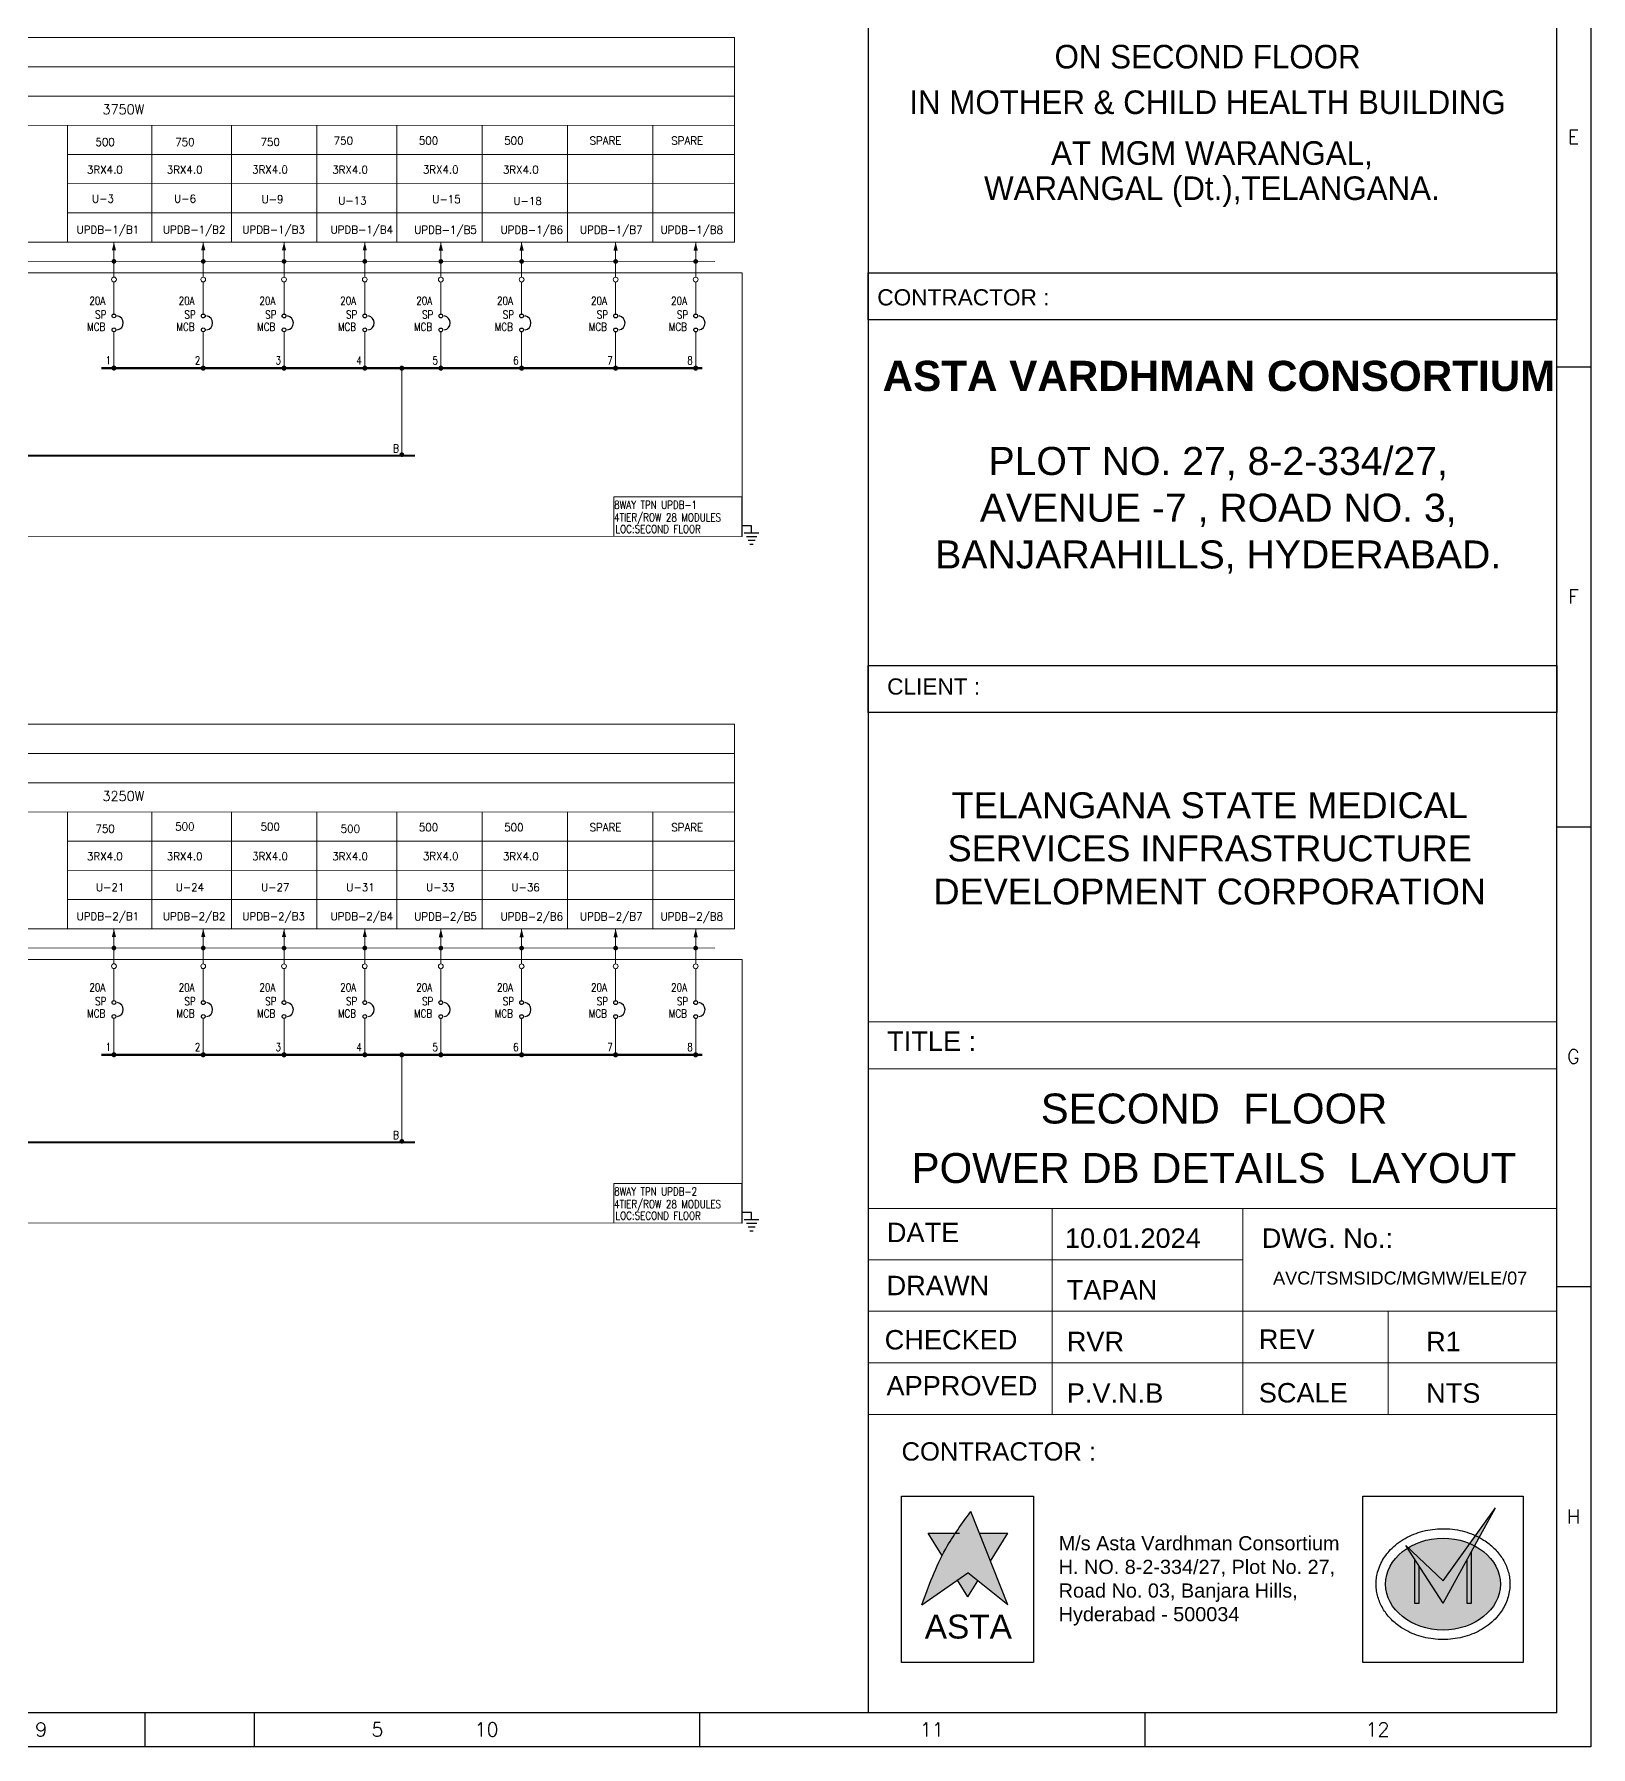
# Model space of a CAD drawing. Extents: x 2982526 to 3410143, y -1442121 to -1332990.
# Drawn here: x 3272094 to 3290131, y -1442121 to -1422274 of the extents above; entities that cross this region are included whole.
import ezdxf
from ezdxf.enums import TextEntityAlignment as Align

# ---------------------------------------------------------------- set-up
doc = ezdxf.new("R2010")
doc.units = 0
doc.header["$MEASUREMENT"] = 0
for name, pattern in [('1', [0, 0, 0]), ('AUDIT_D_120818183714-2', [0, 0, 0]), ('AUDIT_D_121128145614-0', [0])]:
    doc.linetypes.add(name, pattern=pattern)
doc.layers.get('0').update_dxf_attribs({"color": 6, "linetype": '1'})
for name, color, linetype in [('E_SCHEME', 230, 'AUDIT_D_120818183714-2'), ('E_TEXT', 7, 'AUDIT_D_121128145614-0'), ('LOGO', 250, '1'), ('Raw Loop', 30, 'Continuous'), ('TITLE', 7, 'Continuous')]:
    doc.layers.add(name, color=color, linetype=linetype)
doc.layers.add('ELE- DB DETAIL', color=7, linetype='Continuous', lineweight=18)
doc.layers.add('ELE-CABLE TRAY', color=31, linetype='Continuous', lineweight=0)
doc.layers.add('ELE-LIGHTING WIRING', color=7, linetype='Continuous', true_color=0x63d7b6)
doc.styles.add('ARIAL', font='arial.ttf')
doc.styles.add('ROMAN', font='romans.shx')
doc.styles.add('ROMANS', font='romans.shx')
doc.styles.add('SIMPLEX', font='SIMPLEX')

# ---------------------------------------------------------------- blocks, each defined once
blk = doc.blocks.new('ASDDD')
at = {"layer": 'TITLE', "color": 7}
for p, q in [((3270971, -1404164), (3270971, -1442121)), ((3270971, -1426132), (3270580, -1426132)), ((3270971, -1431462), (3270580, -1431462)), ((3270971, -1436791), (3270580, -1436791)), ((3270971, -1442121), (3233596, -1442121))]:
    blk.add_line(p, q, dxfattribs=at)
at = {"layer": 'TITLE'}
for q in [(3270580, -1404556), (3233962, -1441730)]:
    blk.add_line((3270580, -1441730), q, dxfattribs=at)
at = {"layer": 'TITLE', "color": 0}
for p, q in [((3254219, -1442121), (3254219, -1441730)), ((3255485, -1442121), (3255485, -1441730)), ((3260647, -1442121), (3260647, -1441730)), ((3265809, -1442121), (3265809, -1441730))]:
    blk.add_line(p, q, dxfattribs=at)
at = {"layer": 'TITLE', "color": 7, "style": 'ROMANS', "width": 1}
for s, p in [('E', (3270771, -1423463)), ('F', (3270771, -1428792)), ('G', (3270771, -1434122)), ('H', (3270771, -1439452))]:
    blk.add_text(s, height=162, dxfattribs=at).set_placement(p, align=Align.MIDDLE)
at = {"layer": 'TITLE', "color": 0, "style": 'ROMANS', "width": 1}
for s, height, p in [('9', 162, (3253014, -1441920)), ('5', 162, (3256910, -1441920)), ('10', 162.3, (3258176, -1441920)), ('11', 162.3, (3263338, -1441920)), ('12', 162.3, (3268500, -1441920))]:
    blk.add_text(s, height=height, dxfattribs=at).set_placement(p, align=Align.MIDDLE)
blk = doc.blocks.new('EARTH')
at = {"color": 1, "linetype": 'Continuous', "lineweight": -3}
for p, q in [((-3.7, 0), (0, 0)), ((-3.7, -2.75), (-3.7, 0))]:
    blk.add_line(p, q, dxfattribs=at)
at = {"color": 1, "lineweight": -3}
for p, q in [((-6.45, -2.75), (-0.96, -2.75)), ((-5.65, -4.16), (-1.76, -4.16)), ((-5, -5.53), (-2.41, -5.53)), ((-4.35, -7.04), (-3.05, -7.04))]:
    blk.add_line(p, q, dxfattribs=at)
blk = doc.blocks.new('m c b')
at = {"color": 5}
for centre in [(0, -0.52), (0, -4.34)]:
    blk.add_circle(centre, 0.521, dxfattribs=at)
blk.add_arc((0.61, -2.43), 1.95, 281.327, 78.673, dxfattribs=at)
blk = doc.blocks.new('IVF-CONTRACTOR')
at = {"layer": 'LOGO', "true_color": 0xed1f24}
h = blk.add_hatch(color=240, dxfattribs=at)
h.dxf.hatch_style = 1
edge = h.paths.add_edge_path()
edge.add_line((3042760, -1387590), (3043125, -1386925))
edge.add_ellipse((3042760, -1387369), major_axis=(-665, 0), ratio=0.800236, start_angle=-123.3804, end_angle=-117.8517)
edge.add_line((3043070, -1386899), (3042760, -1387331))
edge.add_line((3042760, -1387331), (3042356, -1386946))
edge.add_ellipse((3042760, -1387369), major_axis=(-665, 0), ratio=0.800236, start_angle=-52.6357, end_angle=-51.8324)
edge.add_line((3042349, -1386951), (3042760, -1387590))
edge = h.paths.add_edge_path()
edge.add_spline(control_points=[(3043179, -1386828), (3043165, -1386821), (3043150, -1386814), (3043136, -1386807)], knot_values=[-2.156071, -2.156071, -2.156071, -2.156071, -2.090953, -2.090953, -2.090953, -2.090953], degree=3, periodic=0)
edge.add_line((3043136, -1386807), (3043070, -1386899))
edge.add_ellipse((3042760, -1387369), major_axis=(-665, 0), ratio=0.800236, start_angle=-123.3804, end_angle=-117.8517, ccw=False)
edge.add_line((3043125, -1386925), (3043179, -1386828))
edge = h.paths.add_edge_path()
edge.add_line((3043367, -1386486), (3043136, -1386807))
edge.add_spline(control_points=[(3043136, -1386807), (3043150, -1386814), (3043165, -1386821), (3043179, -1386828)], knot_values=[-2.156071, -2.156071, -2.156071, -2.156071, -2.090953, -2.090953, -2.090953, -2.090953], degree=3, periodic=0)
edge.add_line((3043179, -1386828), (3043367, -1386486))
at = {"layer": 'LOGO', "lineweight": -3, "true_color": 0x293189}
h = blk.add_hatch(color=177, dxfattribs=at)
h.dxf.hatch_style = 1
edge = h.paths.add_edge_path()
edge.add_spline(control_points=[(3037286, -1386527), (3037185, -1386667), (3036944, -1387001), (3036801, -1387388), (3036719, -1387609)], knot_values=[0, 0, 0, 0, 519.520055, 1226.818077, 1226.818077, 1226.818077, 1226.818077], degree=3, periodic=0)
edge.add_line((3036719, -1387609), (3037255, -1387240))
edge.add_line((3037255, -1387240), (3037717, -1387609))
edge.add_line((3037717, -1387609), (3037286, -1386527))
at = {"layer": 'LOGO', "lineweight": -3, "true_color": 0xc7c8ca}
h = blk.add_hatch(color=9, dxfattribs=at)
h.dxf.hatch_style = 1
edge = h.paths.add_edge_path()
edge.add_spline(control_points=[(3036953, -1387033), (3036967, -1387008), (3037022, -1386919), (3037088, -1386836), (3037139, -1386779)], knot_values=[3356.588859, 3356.588859, 3356.588859, 3356.588859, 3831.174934, 5081.098827, 5081.098827, 5081.098827, 5081.098827], degree=3, periodic=0)
edge.add_line((3037139, -1386779), (3036793, -1386779))
edge.add_line((3036793, -1386779), (3036953, -1387033))
h.paths.add_polyline_path([(3037717, -1386779), (3037386, -1386779), (3037515, -1387102)])
h.paths.add_polyline_path([(3037370, -1387332), (3037255, -1387240), (3037134, -1387323), (3037255, -1387517)])
at = {"layer": 'LOGO', "true_color": 0x139b48}
h = blk.add_hatch(color=114, dxfattribs=at)
h.dxf.hatch_style = 1
edge = h.paths.add_edge_path()
edge.add_ellipse((3042760, -1387369), major_axis=(-665, 0), ratio=0.800236, start_angle=-51.8324, end_angle=236.6196)
edge.add_line((3043125, -1386925), (3043091, -1386988))
edge.add_line((3043091, -1386988), (3043091, -1387590))
edge.add_line((3043091, -1387590), (3043036, -1387590))
edge.add_line((3043036, -1387590), (3043036, -1387088))
edge.add_line((3043036, -1387088), (3042760, -1387590))
edge.add_line((3042760, -1387590), (3042484, -1387160))
edge.add_line((3042484, -1387160), (3042484, -1387590))
edge.add_line((3042484, -1387590), (3042428, -1387590))
edge.add_line((3042428, -1387590), (3042428, -1387075))
edge.add_line((3042428, -1387075), (3042349, -1386951))
edge = h.paths.add_edge_path()
edge.add_ellipse((3042760, -1387369), major_axis=(-665, 0), ratio=0.800236, start_angle=-117.8517, end_angle=-52.6357)
edge.add_line((3042356, -1386946), (3042760, -1387331))
edge.add_line((3042760, -1387331), (3043070, -1386899))
at = {"layer": 'LOGO', "true_color": 0xed1f24}
h = blk.add_hatch(color=240, dxfattribs=at)
h.dxf.hatch_style = 1
edge = h.paths.add_edge_path()
edge.add_line((3042329, -1386921), (3042349, -1386951))
edge.add_ellipse((3042760, -1387369), major_axis=(-665, 0), ratio=0.800236, start_angle=-52.6357, end_angle=-51.8324, ccw=False)
edge.add_line((3042356, -1386946), (3042329, -1386921))
at = {"layer": 'LOGO', "true_color": 0x000000}
h = blk.add_hatch(color=18, dxfattribs=at)
h.dxf.hatch_style = 1
h.paths.add_polyline_path([(3042484, -1387160), (3042428, -1387075), (3042428, -1387590), (3042484, -1387590)])
h.paths.add_polyline_path([(3043036, -1387590), (3043091, -1387590), (3043091, -1386988), (3043036, -1387088)])
at = {"layer": 'LOGO', "color": 18, "lineweight": -3, "true_color": 0x000000}
for p, q in [((3036484, -1386350), (3038013, -1386350)), ((3036484, -1388267), (3036484, -1386350)), ((3036485, -1386350), (3038009, -1386350)), ((3036485, -1388278), (3036485, -1386350)), ((3038013, -1386350), (3038013, -1388267)), ((3041829, -1386350), (3043688, -1386350)), ((3043688, -1386350), (3043688, -1388278)), ((3038011, -1388278), (3036483, -1388278))]:
    blk.add_line(p, q, dxfattribs=at)
at = {"layer": 'LOGO', "color": 18, "true_color": 0x000000}
for p, q in [((3036485, -1386350), (3038009, -1386350)), ((3036485, -1388278), (3036485, -1386350)), ((3036485, -1388278), (3036485, -1386350)), ((3036485, -1386350), (3038009, -1386350)), ((3038013, -1386350), (3038013, -1388278)), ((3041829, -1386350), (3043688, -1386350)), ((3041829, -1388278), (3041829, -1386350)), ((3042760, -1387590), (3043367, -1386486)), ((3042760, -1387331), (3043367, -1386486)), ((3043688, -1386350), (3043688, -1388278)), ((3042760, -1387590), (3042329, -1386921)), ((3042329, -1386921), (3042760, -1387331)), ((3042428, -1387075), (3042428, -1387590)), ((3043036, -1387088), (3043036, -1387590)), ((3043091, -1387590), (3043091, -1386988)), ((3042484, -1387590), (3042484, -1387160)), ((3042428, -1387590), (3042484, -1387590)), ((3043036, -1387590), (3043091, -1387590)), ((3038009, -1388278), (3036485, -1388278)), ((3043688, -1388278), (3041829, -1388278))]:
    blk.add_line(p, q, dxfattribs=at)
at = {"layer": 'LOGO', "color": 251, "lineweight": -3, "true_color": 0x636466}
for p, q in [((3037717, -1387609), (3037286, -1386527)), ((3036793, -1386779), (3037155, -1386779)), ((3036953, -1387033), (3036793, -1386779)), ((3037386, -1386779), (3037717, -1386779)), ((3037515, -1387102), (3037717, -1386779)), ((3036719, -1387609), (3037255, -1387240)), ((3037717, -1387609), (3037255, -1387240)), ((3037255, -1387517), (3037134, -1387323)), ((3037255, -1387517), (3037370, -1387332))]:
    blk.add_line(p, q, dxfattribs=at)
at = {"layer": 'LOGO', "color": 18, "true_color": 0x000000}
blk.add_ellipse((3042760, -1387369), major_axis=(-665, 0), ratio=0.800236, start_param=-3.141592653589793, end_param=3.141592653589793, dxfattribs=at)
at = {"layer": 'LOGO', "color": 251, "lineweight": -3, "true_color": 0x636466}
blk.add_spline([(3036719, -1387609), (3036998, -1386959), (3037286, -1386527)], degree=3, dxfattribs=at)
at = {"layer": 'LOGO', "color": 18, "true_color": 0x000000}
blk.add_open_spline([(3043535, -1387369), (3043535, -1387353), (3043534, -1387336), (3043530, -1387296), (3043527, -1387272), (3043516, -1387226), (3043509, -1387202), (3043492, -1387157), (3043483, -1387135), (3043460, -1387092), (3043448, -1387071), (3043420, -1387031), (3043405, -1387011), (3043372, -1386974), (3043355, -1386956), (3043318, -1386922), (3043298, -1386906), (3043258, -1386875), (3043236, -1386861), (3043183, -1386829), (3043150, -1386812), (3043081, -1386783), (3043045, -1386771), (3042972, -1386750), (3042935, -1386742), (3042860, -1386731), (3042821, -1386728), (3042745, -1386726), (3042706, -1386727), (3042630, -1386735), (3042593, -1386741), (3042518, -1386757), (3042482, -1386768), (3042412, -1386794), (3042377, -1386809), (3042312, -1386843), (3042280, -1386862), (3042221, -1386905), (3042194, -1386928), (3042147, -1386974), (3042127, -1386996), (3042091, -1387042), (3042074, -1387067), (3042045, -1387117), (3042033, -1387143), (3042012, -1387197), (3042003, -1387225), (3041992, -1387276), (3041988, -1387299), (3041984, -1387347), (3041984, -1387371), (3041986, -1387418), (3041989, -1387442), (3041997, -1387489), (3042003, -1387512), (3042018, -1387557), (3042026, -1387580), (3042047, -1387623), (3042058, -1387645), (3042084, -1387686), (3042098, -1387706), (3042129, -1387744), (3042145, -1387762), (3042180, -1387798), (3042199, -1387814), (3042238, -1387846), (3042259, -1387861), (3042311, -1387894), (3042343, -1387912), (3042409, -1387944), (3042444, -1387957), (3042515, -1387980), (3042552, -1387989), (3042626, -1388003), (3042664, -1388007), (3042740, -1388012), (3042778, -1388012), (3042854, -1388008), (3042892, -1388003), (3042966, -1387989), (3043003, -1387980), (3043074, -1387958), (3043109, -1387944), (3043175, -1387913), (3043208, -1387895), (3043268, -1387856), (3043297, -1387834), (3043351, -1387787), (3043376, -1387761), (3043416, -1387713), (3043432, -1387690), (3043462, -1387643), (3043475, -1387619), (3043497, -1387569), (3043507, -1387543), (3043522, -1387491), (3043527, -1387464), (3043533, -1387415), (3043535, -1387392), (3043535, -1387369)], degree=3, knots=[-3.141593, -3.141593, -3.141593, -3.141593, -3.06788, -3.06788, -2.960953, -2.960953, -2.854026, -2.854026, -2.747099, -2.747099, -2.640172, -2.640172, -2.533245, -2.533245, -2.426319, -2.426319, -2.319392, -2.319392, -2.212465, -2.212465, -2.059875, -2.059875, -1.907286, -1.907286, -1.754697, -1.754697, -1.602107, -1.602107, -1.449518, -1.449518, -1.296928, -1.296928, -1.144339, -1.144339, -0.99175, -0.99175, -0.83916, -0.83916, -0.686571, -0.686571, -0.558641, -0.558641, -0.43071, -0.43071, -0.30278, -0.30278, -0.17485, -0.17485, -0.068516, -0.068516, 0.037819, 0.037819, 0.144154, 0.144154, 0.250488, 0.250488, 0.356823, 0.356823, 0.463157, 0.463157, 0.569492, 0.569492, 0.675826, 0.675826, 0.782161, 0.782161, 0.888495, 0.888495, 1.039928, 1.039928, 1.191361, 1.191361, 1.342794, 1.342794, 1.494227, 1.494227, 1.64566, 1.64566, 1.797093, 1.797093, 1.948526, 1.948526, 2.099959, 2.099959, 2.251392, 2.251392, 2.402825, 2.402825, 2.554258, 2.554258, 2.675591, 2.675591, 2.796924, 2.796924, 2.918258, 2.918258, 3.039591, 3.039591, 3.141593, 3.141593, 3.141593, 3.141593], dxfattribs=at)
at = {"layer": 'LOGO', "lineweight": -3, "attachment_point": 1, "style": 'ARIAL'}
for s, width, gutter_width, insert, char_height in [('{\\C256;CONTRACTOR :}', 3919.85, 1060, (3036485, -1385725), 212.06), ('{\\C256;M/s Asta Vardhman Consortium\\PH. NO. 8-2-334/27, Plot No. 27, Road No. 03, Banjara Hills, Hyderabad - 500034}', 3696.75, 822, (3038306, -1386813), 164.38)]:
    blk.add_mtext_dynamic_manual_height_columns(s, width=width, gutter_width=gutter_width, heights=[0], dxfattribs=dict(at, insert=insert, char_height=char_height))
at = {"layer": 'LOGO', "color": 18, "lineweight": 100, "true_color": 0x000000, "insert": (3036754, -1387723), "char_height": 276.9, "attachment_point": 1, "style": 'ARIAL'}
blk.add_mtext_dynamic_manual_height_columns('ASTA', width=997.56, gutter_width=254, heights=[0], dxfattribs=at)

msp = doc.modelspace()

# ---------------------------------------------------------------- linework, layer by layer
at = {"color": 18, "lineweight": 0, "ltscale": 2, "true_color": 0x000000}
for p, q in [((3281757.9, -1435882.5), (3289739, -1435882.5)), ((3281757.9, -1438270.4), (3289739, -1438270.4))]:
    msp.add_line(p, q, dxfattribs=at)
at = {"color": 18, "lineweight": 0, "true_color": 0x000000}
for p, q in [((3283890.6, -1438270.4), (3283890.6, -1435878.5)), ((3286100.8, -1435878.5), (3286100.8, -1438270.4)), ((3286100.8, -1436476.6), (3281757.9, -1436476.6)), ((3281757.9, -1437074.7), (3289739, -1437074.7)), ((3287781.8, -1438270.4), (3287781.8, -1437074.7)), ((3289739, -1437672.6), (3281757.9, -1437672.6))]:
    msp.add_line(p, q, dxfattribs=at)
at = {"layer": 'E_SCHEME', "color": 5, "linetype": 'Continuous', "lineweight": 0}
for p, q in [((3273017.3, -1425089.3), (3273017.3, -1424682.9)), ((3274052.2, -1425089.8), (3274052.2, -1424683.5)), ((3274988.1, -1425089.8), (3274988.1, -1424683.5)), ((3275923.9, -1425089.8), (3275923.9, -1424683.5)), ((3276805.5, -1425090.2), (3276805.5, -1424683.9)), ((3277741.4, -1425090.2), (3277741.4, -1424683.9)), ((3278830.9, -1425090.2), (3278830.9, -1424683.9)), ((3279758.5, -1425090.2), (3279758.5, -1424683.9)), ((3273017.3, -1425516.5), (3273017.3, -1425144.8)), ((3274052.2, -1425517.1), (3274052.2, -1425145.4)), ((3274988.1, -1425517.1), (3274988.1, -1425145.4)), ((3275923.9, -1425517.1), (3275923.9, -1425145.4)), ((3276805.5, -1425517.4), (3276805.5, -1425145.8)), ((3277741.4, -1425517.4), (3277741.4, -1425145.8)), ((3278830.9, -1425517.4), (3278830.9, -1425145.8)), ((3279758.5, -1425517.4), (3279758.5, -1425145.8)), ((3273017.3, -1425722), (3273017.3, -1426143.2)), ((3274052.2, -1425722.6), (3274052.2, -1426143.8)), ((3274988.1, -1425722.6), (3274988.1, -1426143.8)), ((3275923.9, -1425722.6), (3275923.9, -1426143.8)), ((3276805.5, -1425723), (3276805.5, -1426144.1)), ((3277741.4, -1425723), (3277741.4, -1426144.1)), ((3278830.9, -1425723), (3278830.9, -1426144.1)), ((3279758.5, -1425723), (3279758.5, -1426144.1)), ((3273017.3, -1433047.3), (3273017.3, -1432640.9)), ((3274052.2, -1433047.9), (3274052.2, -1432641.5)), ((3274988.1, -1433047.9), (3274988.1, -1432641.5)), ((3275923.9, -1433047.9), (3275923.9, -1432641.5)), ((3276805.5, -1433048.3), (3276805.5, -1432641.9)), ((3277741.4, -1433048.3), (3277741.4, -1432641.9)), ((3278830.9, -1433048.3), (3278830.9, -1432641.9)), ((3279758.5, -1433048.3), (3279758.5, -1432641.9)), ((3273017.3, -1433474.5), (3273017.3, -1433102.8)), ((3274052.2, -1433475.1), (3274052.2, -1433103.4)), ((3274988.1, -1433475.1), (3274988.1, -1433103.4)), ((3275923.9, -1433475.1), (3275923.9, -1433103.4)), ((3276805.5, -1433475.5), (3276805.5, -1433103.8)), ((3277741.4, -1433475.5), (3277741.4, -1433103.8)), ((3278830.9, -1433475.5), (3278830.9, -1433103.8)), ((3279758.5, -1433475.5), (3279758.5, -1433103.8)), ((3273017.3, -1433680.1), (3273017.3, -1434101.2)), ((3274052.2, -1433680.6), (3274052.2, -1434101.8)), ((3274988.1, -1433680.6), (3274988.1, -1434101.8)), ((3275923.9, -1433680.6), (3275923.9, -1434101.8)), ((3276805.5, -1433681), (3276805.5, -1434102.2)), ((3277741.4, -1433681), (3277741.4, -1434102.2)), ((3278830.9, -1433681), (3278830.9, -1434102.2)), ((3279758.5, -1433681), (3279758.5, -1434102.2))]:
    msp.add_line(p, q, dxfattribs=at)
at = {"layer": 'E_SCHEME', "color": 40, "linetype": 'Continuous', "lineweight": 0}
for points in [[(3273017.3, -1424682.9, 0, 48.9, 0), (3273017.3, -1424779.8, 48.9, 48.9, 0)], [(3274052.2, -1424683.5, 0, 48.9, 0), (3274052.2, -1424780.4, 48.9, 48.9, 0)], [(3274988.1, -1424683.5, 0, 48.9, 0), (3274988.1, -1424780.4, 48.9, 48.9, 0)], [(3275923.9, -1424683.5, 0, 48.9, 0), (3275923.9, -1424780.4, 48.9, 48.9, 0)], [(3276805.5, -1424683.9, 0, 48.9, 0), (3276805.5, -1424780.8, 48.9, 48.9, 0)], [(3277741.4, -1424683.9, 0, 48.9, 0), (3277741.4, -1424780.8, 48.9, 48.9, 0)], [(3278830.9, -1424683.9, 0, 48.9, 0), (3278830.9, -1424780.8, 48.9, 48.9, 0)], [(3279758.5, -1424683.9, 0, 48.9, 0), (3279758.5, -1424780.8, 48.9, 48.9, 0)], [(3273017.3, -1432640.9, 0, 48.9, 0), (3273017.3, -1432737.8, 48.9, 48.9, 0)], [(3274052.2, -1432641.5, 0, 48.9, 0), (3274052.2, -1432738.4, 48.9, 48.9, 0)], [(3274988.1, -1432641.5, 0, 48.9, 0), (3274988.1, -1432738.4, 48.9, 48.9, 0)], [(3275923.9, -1432641.5, 0, 48.9, 0), (3275923.9, -1432738.4, 48.9, 48.9, 0)], [(3276805.5, -1432641.9, 0, 48.9, 0), (3276805.5, -1432738.8, 48.9, 48.9, 0)], [(3277741.4, -1432641.9, 0, 48.9, 0), (3277741.4, -1432738.8, 48.9, 48.9, 0)], [(3278830.9, -1432641.9, 0, 48.9, 0), (3278830.9, -1432738.8, 48.9, 48.9, 0)], [(3279758.5, -1432641.9, 0, 48.9, 0), (3279758.5, -1432738.8, 48.9, 48.9, 0)]]:
    msp.add_lwpolyline(points, format="xyseb", dxfattribs=at)
at = {"layer": 'E_SCHEME', "color": 7, "linetype": 'Continuous', "lineweight": 0, "ltscale": 0.5, "const_width": 27.2}
for points in [[(3273030.9, -1424906, -1), (3273003.8, -1424906, -1)], [(3274065.8, -1424906.6, -1), (3274038.6, -1424906.6, -1)], [(3275001.6, -1424906.6, -1), (3274974.5, -1424906.6, -1)], [(3275937.5, -1424906.6, -1), (3275910.3, -1424906.6, -1)], [(3276819.1, -1424907, -1), (3276791.9, -1424907, -1)], [(3277755, -1424907, -1), (3277727.8, -1424907, -1)], [(3278844.5, -1424907, -1), (3278817.3, -1424907, -1)], [(3279772, -1424907, -1), (3279744.9, -1424907, -1)], [(3273030.9, -1432864.1, -1), (3273003.8, -1432864.1, -1)], [(3274065.8, -1432864.6, -1), (3274038.6, -1432864.6, -1)], [(3275001.6, -1432864.6, -1), (3274974.5, -1432864.6, -1)], [(3275937.5, -1432864.6, -1), (3275910.3, -1432864.6, -1)], [(3276819.1, -1432865, -1), (3276791.9, -1432865, -1)], [(3277755, -1432865, -1), (3277727.8, -1432865, -1)], [(3278844.5, -1432865, -1), (3278817.3, -1432865, -1)], [(3279772, -1432865, -1), (3279744.9, -1432865, -1)]]:
    msp.add_lwpolyline(points, format="xyb", close=True, dxfattribs=at)
at = {"layer": 'E_SCHEME', "color": 5, "linetype": 'Continuous', "lineweight": 0, "ltscale": 100}
for points in [[(3254556.4, -1425039.7), (3280295.9, -1425040), (3280295.5, -1428093.3), (3254556, -1428092.9)], [(3254556.4, -1432997.7), (3280295.9, -1432998.1), (3280295.5, -1436051.3), (3254556, -1436051)]]:
    msp.add_lwpolyline(points, close=True, dxfattribs=at)
at = {"layer": 'E_SCHEME', "linetype": 'Continuous', "lineweight": 0, "const_width": 24.7}
for points in [[(3272871, -1426144.3), (3279834.4, -1426144)], [(3272871, -1434102.4), (3279834.4, -1434102.1)]]:
    msp.add_lwpolyline(points, dxfattribs=at)
at = {"layer": 'E_SCHEME', "color": 7, "linetype": 'Continuous', "lineweight": 0, "const_width": 29.4}
for points in [[(3273002.7, -1426143.2, 1), (3273032, -1426143.2, 1)], [(3274037.5, -1426143.8, 1), (3274066.9, -1426143.8, 1)], [(3274973.4, -1426143.8, 1), (3275002.7, -1426143.8, 1)], [(3275909.2, -1426143.8, 1), (3275938.6, -1426143.8, 1)], [(3276790.8, -1426144.1, 1), (3276820.2, -1426144.1, 1)], [(3277726.7, -1426144.1, 1), (3277756.1, -1426144.1, 1)], [(3278816.2, -1426144.1, 1), (3278845.6, -1426144.1, 1)], [(3279743.8, -1426144.1, 1), (3279773.1, -1426144.1, 1)], [(3273002.7, -1434101.2, 1), (3273032, -1434101.2, 1)], [(3274037.5, -1434101.8, 1), (3274066.9, -1434101.8, 1)], [(3274973.4, -1434101.8, 1), (3275002.7, -1434101.8, 1)], [(3275909.2, -1434101.8, 1), (3275938.6, -1434101.8, 1)], [(3276790.8, -1434102.2, 1), (3276820.2, -1434102.2, 1)], [(3277726.7, -1434102.2, 1), (3277756.1, -1434102.2, 1)], [(3278816.2, -1434102.2, 1), (3278845.6, -1434102.2, 1)], [(3279743.8, -1434102.2, 1), (3279773.1, -1434102.2, 1)]]:
    msp.add_lwpolyline(points, format="xyb", close=True, dxfattribs=at)
at = {"layer": 'E_SCHEME', "linetype": 'Continuous', "lineweight": 0}
for centre in [(3273017.3, -1425117, 0), (3273017.3, -1425117, 0), (3274052.2, -1425117.6, 0), (3274052.2, -1425117.6, 0), (3274988.1, -1425117.6, 0), (3274988.1, -1425117.6, 0), (3275923.9, -1425117.6, 0), (3275923.9, -1425117.6, 0), (3276805.5, -1425118, 0), (3276805.5, -1425118, 0), (3277741.4, -1425118, 0), (3277741.4, -1425118, 0), (3278830.9, -1425118, 0), (3278830.9, -1425118, 0), (3279758.5, -1425118, 0), (3279758.5, -1425118, 0), (3273017.3, -1433075.1, 0), (3273017.3, -1433075.1, 0), (3274052.2, -1433075.6, 0), (3274052.2, -1433075.6, 0), (3274988.1, -1433075.6, 0), (3274988.1, -1433075.6, 0), (3275923.9, -1433075.6, 0), (3275923.9, -1433075.6, 0), (3276805.5, -1433076, 0), (3276805.5, -1433076, 0), (3277741.4, -1433076, 0), (3277741.4, -1433076, 0), (3278830.9, -1433076, 0), (3278830.9, -1433076, 0), (3279758.5, -1433076, 0), (3279758.5, -1433076, 0)]:
    msp.add_circle(centre, 27.8, dxfattribs=at)
at = {"layer": 'ELE- DB DETAIL', "color": 4, "linetype": 'Continuous', "lineweight": 0}
for p, q in [((3276353.2, -1427146.5, 0), (3276352.9, -1426142, 0)), ((3276353.2, -1435104.5, 0), (3276352.9, -1434100, 0))]:
    msp.add_line(p, q, dxfattribs=at)
at = {"layer": 'ELE- DB DETAIL', "color": 1, "linetype": 'Continuous', "lineweight": 0, "ltscale": 10}
for points in [[(3254266, -1427015.6), (3254266, -1424903.4), (3279980.9, -1424906.3)], [(3254266, -1434973.6), (3254266, -1432861.4), (3279980.9, -1432864.4)]]:
    msp.add_lwpolyline(points, dxfattribs=at)
at = {"layer": 'ELE- DB DETAIL', "color": 7, "linetype": 'Continuous', "lineweight": 0, "const_width": 29.4}
for points in [[(3276338, -1426144.2, 1), (3276367.4, -1426144.2, 1)], [(3276338, -1434102.2, 1), (3276367.4, -1434102.2, 1)]]:
    msp.add_lwpolyline(points, format="xyb", close=True, dxfattribs=at)
at = {"layer": 'ELE- DB DETAIL', "color": 6, "linetype": 'Continuous', "lineweight": 0, "const_width": 24.7}
for points in [[(3259849.4, -1427159.8), (3276505.3, -1427158.6)], [(3259849.4, -1435117.8), (3276505.3, -1435116.6)]]:
    msp.add_lwpolyline(points, dxfattribs=at)
at = {"layer": 'ELE- DB DETAIL', "color": 7, "linetype": 'Continuous', "lineweight": 0, "ltscale": 0.5, "const_width": 27.2}
for points in [[(3276366.8, -1427146.5, -1), (3276339.6, -1427146.5, -1)], [(3276366.8, -1435104.5, -1), (3276339.6, -1435104.5, -1)]]:
    msp.add_lwpolyline(points, format="xyb", close=True, dxfattribs=at)
at = {"layer": 'ELE- DB DETAIL', "color": 7, "linetype": 'Continuous', "lineweight": 0}
for points in [[(3280291.9, -1427633.7), (3278810.8, -1427633.4), (3278810.8, -1428093), (3280291.9, -1428093.3)], [(3280291.9, -1435591.7), (3278810.8, -1435591.5), (3278810.8, -1436051), (3280291.9, -1436051.3)]]:
    msp.add_lwpolyline(points, close=True, dxfattribs=at)
at = {"layer": 'ELE-CABLE TRAY', "color": 0}
for p, q in [((3280208.5, -1422312.2), (3280208.4, -1424683.7)), ((3280208.5, -1423330), (3254908.3, -1423329.5)), ((3254908.2, -1424683.8), (3280208.4, -1424683.8)), ((3280208.5, -1430270.2), (3280208.4, -1432641.7)), ((3280208.5, -1431288.1), (3254908.3, -1431287.5)), ((3254908.2, -1432641.8), (3280208.4, -1432641.8))]:
    msp.add_line(p, q, dxfattribs=at)
at = {"layer": 'Raw Loop', "color": 0, "lineweight": 0}
for points in [[(3254908.2, -1424683.8), (3254910.2, -1422312), (3280208.5, -1422312.2)], [(3280208.5, -1422650.9), (3254908.3, -1422651.4)], [(3280208.5, -1422989.9), (3254908.3, -1422990.4)], [(3272479.7, -1424683.8), (3272479.8, -1423329.7)], [(3273454.4, -1424684), (3273454.5, -1423330)], [(3274378.7, -1424684.1), (3274378.8, -1423329.9)], [(3275367.9, -1424683.9), (3275368, -1423329.6)], [(3276295.6, -1424683), (3276295.7, -1423328.8)], [(3277284.7, -1424682.8), (3277284.8, -1423328.6)], [(3278273.8, -1424682.6), (3278273.9, -1423328.3)], [(3279261.9, -1424682.7), (3279262, -1423328.3)], [(3280208.3, -1424682.7), (3280208.4, -1423328.3)], [(3280208.3, -1424684.3), (3280208.4, -1423330)], [(3280208.5, -1423667.8), (3272479.8, -1423668)], [(3280208.5, -1424007.4), (3272479.8, -1424005.8)], [(3280208.4, -1424344.7), (3272479.8, -1424344.4)], [(3254908.2, -1432641.8), (3254910.2, -1430270.1), (3280208.5, -1430270.2)], [(3280208.5, -1430608.9), (3254908.3, -1430609.4)], [(3280208.5, -1430948), (3254908.3, -1430948.5)], [(3272479.7, -1432641.8), (3272479.8, -1431287.7)], [(3273454.4, -1432642.1), (3273454.5, -1431288)], [(3274378.7, -1432642.2), (3274378.8, -1431287.9)], [(3275367.9, -1432641.9), (3275368, -1431287.6)], [(3276295.6, -1432641.1), (3276295.7, -1431286.8)], [(3277284.7, -1432640.8), (3277284.8, -1431286.6)], [(3278273.8, -1432640.6), (3278273.9, -1431286.3)], [(3279261.9, -1432640.7), (3279262, -1431286.3)], [(3280208.3, -1432640.7), (3280208.4, -1431286.3)], [(3280208.3, -1432642.3), (3280208.4, -1431288)], [(3280208.5, -1431625.8), (3272479.8, -1431626.1)], [(3280208.5, -1431965.4), (3272479.8, -1431963.9)], [(3280208.4, -1432302.7), (3272479.8, -1432302.5)]]:
    msp.add_lwpolyline(points, dxfattribs=at)
at = {"layer": 'TITLE', "color": 18, "true_color": 0x000000}
msp.add_line((3281757.9, -1404555.8), (3281757.9, -1441729.6), dxfattribs=at)
for points in [[(3281757.9, -1425037.4), (3289736.1, -1425037.4), (3289736.1, -1425584.9), (3281757.9, -1425584.9)], [(3281757.9, -1429588.4), (3289736.1, -1429588.4), (3289736.1, -1430135.9), (3281757.9, -1430135.9)]]:
    msp.add_lwpolyline(points, close=True, dxfattribs=at)
at = {"layer": 'TITLE', "color": 18, "lineweight": 0, "true_color": 0x000000}
msp.add_lwpolyline([(3281757.9, -1433717.9), (3289736.1, -1433717.9), (3289736.1, -1434265.5), (3281757.9, -1434265.5)], close=True, dxfattribs=at)

# ---------------------------------------------------------------- block references
at = {"color": 0}
msp.add_blockref('IVF-CONTRACTOR', (245659, -52867.4), dxfattribs=at)
at = {"layer": 'E_SCHEME', "linetype": 'Continuous', "lineweight": 0}
for name, p, xscale, yscale, zscale in [('m c b', (3273017.6, -1425516.5), 42.28919338499946, 42.28919338499946, 42.28919338499946), ('m c b', (3274052.4, -1425517.1), 42.28919338499946, 42.28919338499946, 42.28919338499946), ('m c b', (3274988.3, -1425517.1), 42.28919338499946, 42.28919338499946, 42.28919338499946), ('m c b', (3275924.2, -1425517.1), 42.28919338499946, 42.28919338499946, 42.28919338499946), ('m c b', (3276805.8, -1425517.4), 42.28919338499946, 42.28919338499946, 42.28919338499946), ('m c b', (3277741.6, -1425517.4), 42.28919338499946, 42.28919338499946, 42.28919338499946), ('m c b', (3278831.2, -1425517.4), 42.28919338499946, 42.28919338499946, 42.28919338499946), ('m c b', (3279758.7, -1425517.4), 42.28919338499946, 42.28919338499946, 42.28919338499946), ('EARTH', (3280291.9, -1427970.8), -30.90938194733295, 30.90938193653794, 30.90938193293965), ('m c b', (3273017.6, -1433474.5), 42.28919338499946, 42.28919338499946, 42.28919338499946), ('m c b', (3274052.4, -1433475.1), 42.28919338499946, 42.28919338499946, 42.28919338499946), ('m c b', (3274988.3, -1433475.1), 42.28919338499946, 42.28919338499946, 42.28919338499946), ('m c b', (3275924.2, -1433475.1), 42.28919338499946, 42.28919338499946, 42.28919338499946), ('m c b', (3276805.8, -1433475.5), 42.28919338499946, 42.28919338499946, 42.28919338499946), ('m c b', (3277741.6, -1433475.5), 42.28919338499946, 42.28919338499946, 42.28919338499946), ('m c b', (3278831.2, -1433475.5), 42.28919338499946, 42.28919338499946, 42.28919338499946), ('m c b', (3279758.7, -1433475.5), 42.28919338499946, 42.28919338499946, 42.28919338499946), ('EARTH', (3280291.9, -1435928.8), -30.90938194733295, 30.90938193653794, 30.90938193293965)]:
    msp.add_blockref(name, p, dxfattribs=dict(at, xscale=xscale, yscale=yscale, zscale=zscale))
at = {"layer": 'ELE-LIGHTING WIRING', "color": 7}
msp.add_blockref('ASDDD', (19159.4, 0), dxfattribs=at)

# ---------------------------------------------------------------- texts
at = {"layer": 'E_TEXT', "linetype": 'Continuous', "lineweight": 0, "style": 'ROMAN', "width": 0.8}
for s, height, p in [('20A', 92.73, (3272732.6, -1425408.5)), ('20A', 92.73, (3273767.5, -1425409.1)), ('20A', 92.73, (3274703.3, -1425409.1)), ('20A', 92.73, (3275639.2, -1425409.1)), ('20A', 92.73, (3276520.8, -1425409.5)), ('20A', 92.73, (3277456.6, -1425409.5)), ('20A', 92.73, (3278546.2, -1425409.5)), ('20A', 92.73, (3279473.7, -1425409.5)), ('SP', 92.73, (3272799.3, -1425568.7)), ('SP', 92.73, (3273834.2, -1425569.2)), ('SP', 92.73, (3274770, -1425569.2)), ('SP', 92.73, (3275705.9, -1425569.2)), ('SP', 92.73, (3276587.5, -1425569.6)), ('SP', 92.73, (3277523.3, -1425569.6)), ('SP', 92.73, (3278612.9, -1425569.6)), ('SP', 92.73, (3279540.4, -1425569.6)), ('MCB', 92.73, (3272706, -1425711.1)), ('MCB', 92.73, (3273740.9, -1425711.7)), ('MCB', 92.73, (3274676.7, -1425711.7)), ('MCB', 92.73, (3275612.6, -1425711.7)), ('MCB', 92.73, (3276494.2, -1425712.1)), ('MCB', 92.73, (3277430, -1425712.1)), ('MCB', 92.73, (3278519.6, -1425712.1)), ('MCB', 92.73, (3279447.1, -1425712.1)), ('1', 92.7, (3272919.9, -1426099.6)), ('2', 92.7, (3273954.7, -1426100.1)), ('3', 92.7, (3274890.6, -1426100.1)), ('4', 92.7, (3275826.4, -1426100.1)), ('5', 92.7, (3276708, -1426100.5)), ('6', 92.7, (3277643.9, -1426100.5)), ('7', 92.7, (3278733.4, -1426100.5)), ('8', 92.7, (3279661, -1426100.5)), ('20A', 92.73, (3272732.6, -1433366.5)), ('20A', 92.73, (3273767.5, -1433367.1)), ('20A', 92.73, (3274703.3, -1433367.1)), ('20A', 92.73, (3275639.2, -1433367.1)), ('20A', 92.73, (3276520.8, -1433367.5)), ('20A', 92.73, (3277456.6, -1433367.5)), ('20A', 92.73, (3278546.2, -1433367.5)), ('20A', 92.73, (3279473.7, -1433367.5)), ('SP', 92.73, (3272799.3, -1433526.7)), ('SP', 92.73, (3273834.2, -1433527.3)), ('SP', 92.73, (3274770, -1433527.3)), ('SP', 92.73, (3275705.9, -1433527.3)), ('SP', 92.73, (3276587.5, -1433527.7)), ('SP', 92.73, (3277523.3, -1433527.7)), ('SP', 92.73, (3278612.9, -1433527.7)), ('SP', 92.73, (3279540.4, -1433527.7)), ('MCB', 92.73, (3272706, -1433669.2)), ('MCB', 92.73, (3273740.9, -1433669.7)), ('MCB', 92.73, (3274676.7, -1433669.7)), ('MCB', 92.73, (3275612.6, -1433669.7)), ('MCB', 92.73, (3276494.2, -1433670.1)), ('MCB', 92.73, (3277430, -1433670.1)), ('MCB', 92.73, (3278519.6, -1433670.1)), ('MCB', 92.73, (3279447.1, -1433670.1)), ('1', 92.7, (3272919.9, -1434057.6)), ('2', 92.7, (3273954.7, -1434058.2)), ('3', 92.7, (3274890.6, -1434058.2)), ('4', 92.7, (3275826.4, -1434058.2)), ('5', 92.7, (3276708, -1434058.6)), ('6', 92.7, (3277643.9, -1434058.6)), ('7', 92.7, (3278733.4, -1434058.6)), ('8', 92.7, (3279661, -1434058.6))]:
    msp.add_text(s, height=height, dxfattribs=at).set_placement(p)
at = {"layer": 'ELE- DB DETAIL', "color": 3, "linetype": 'Continuous', "lineweight": 0, "style": 'ROMAN', "width": 0.8}
for p in [(3276252, -1427120.5), (3276252, -1435078.5)]:
    msp.add_text('B', height=92.7, dxfattribs=at).set_placement(p)
at = {"layer": 'ELE- DB DETAIL', "linetype": 'Continuous', "lineweight": 0, "style": 'ROMAN', "width": 0.8}
for s, p in [('8WAY TPN UPDB-1', (3278814.2, -1427774.4)), ('4TIER/ROW 28 MODULES', (3278812.8, -1427920.9)), ('LOC:SECOND FLOOR', (3278828.7, -1428054.8)), ('8WAY TPN UPDB-2', (3278814.2, -1435732.5)), ('4TIER/ROW 28 MODULES', (3278812.8, -1435879)), ('LOC:SECOND FLOOR', (3278828.7, -1436012.8))]:
    msp.add_text(s, height=92.728, dxfattribs=at).set_placement(p)
at = {"layer": 'Raw Loop', "color": 0, "lineweight": 0, "style": 'SIMPLEX', "width": 0.95}
for s, height, p in [('3750W', 114.52, (3272884.7, -1423202.3)), ('500', 91.61, (3272803.3, -1423569.7)), ('750', 91.61, (3273727.6, -1423570.1)), ('750', 91.61, (3274716.7, -1423569)), ('750', 91.61, (3275563.5, -1423553.6)), ('500', 91.61, (3276550.5, -1423552.6)), ('500', 91.61, (3277539.6, -1423552.6)), ('SPARE', 91.61, (3278528.7, -1423552.7)), ('SPARE', 91.61, (3279475.3, -1423552.7)), ('3RX4.0', 91.61, (3272705.3, -1423889.3)), ('3RX4.0', 91.61, (3273629.6, -1423889.4)), ('3RX4.0', 91.61, (3274618.7, -1423888.3)), ('3RX4.0', 91.61, (3275546.4, -1423889.9)), ('3RX4.0', 91.61, (3276597, -1423888.2)), ('3RX4.0', 91.61, (3277524.7, -1423889.8)), ('U-3', 91.61, (3272763.2, -1424226.5)), ('U-6', 91.61, (3273714.4, -1424226.5)), ('U-9', 91.61, (3274728.1, -1424231.5)), ('U-13', 91.61, (3275616.6, -1424248.9)), ('U-15', 91.61, (3276706.4, -1424231.5)), ('U-18', 91.61, (3277647.3, -1424252.6)), ('UPDB-1/B1', 91.61, (3272584.9, -1424585.3)), ('UPDB-1/B2', 91.61, (3273584.5, -1424585.3)), ('UPDB-1/B3', 91.61, (3274505.6, -1424585.3)), ('UPDB-1/B4', 91.61, (3275527.9, -1424585.3)), ('UPDB-1/B5', 91.61, (3276497.7, -1424586.5)), ('UPDB-1/B6', 91.61, (3277497.3, -1424586.5)), ('UPDB-1/B7', 91.61, (3278418.4, -1424586.5)), ('UPDB-1/B8', 91.61, (3279351.5, -1424586.6)), ('3250W', 114.52, (3272884.7, -1431160.4)), ('750', 91.61, (3272803.3, -1431527.8)), ('500', 91.61, (3273727.6, -1431502.2)), ('500', 91.61, (3274716.7, -1431503.6)), ('500', 91.61, (3275644.4, -1431528.3)), ('500', 91.61, (3276550.5, -1431510.6)), ('500', 91.61, (3277539.6, -1431510.7)), ('SPARE', 91.61, (3278528.7, -1431510.7)), ('SPARE', 91.61, (3279475.3, -1431510.7)), ('3RX4.0', 91.61, (3272705.3, -1431847.3)), ('3RX4.0', 91.61, (3273629.6, -1431847.4)), ('3RX4.0', 91.61, (3274618.7, -1431846.3)), ('3RX4.0', 91.61, (3275546.4, -1431847.5)), ('3RX4.0', 91.61, (3276597, -1431845.8)), ('3RX4.0', 91.61, (3277524.7, -1431847)), ('U-21', 91.61, (3272808.6, -1432206.9)), ('U-24', 91.61, (3273733, -1432206.9)), ('U-27', 91.61, (3274722.1, -1432207)), ('U-31', 91.61, (3275710.1, -1432206.9)), ('U-33', 91.61, (3276634.5, -1432207.1)), ('U-36', 91.61, (3277623.6, -1432207)), ('UPDB-2/B1', 91.61, (3272584.9, -1432543.3)), ('UPDB-2/B2', 91.61, (3273584.5, -1432543.3)), ('UPDB-2/B3', 91.61, (3274505.6, -1432543.3)), ('UPDB-2/B4', 91.61, (3275527.9, -1432543.4)), ('UPDB-2/B5', 91.61, (3276497.7, -1432544.6)), ('UPDB-2/B6', 91.61, (3277497.3, -1432544.6)), ('UPDB-2/B7', 91.61, (3278418.4, -1432544.6)), ('UPDB-2/B8', 91.61, (3279351.5, -1432544.7))]:
    msp.add_text(s, height=height, dxfattribs=at).set_placement(p)
at = {"layer": 'TITLE', "color": 18, "true_color": 0x000000, "style": 'ARIAL', "width": 0.95}
for s, p in [('ON SECOND FLOOR ', (3285740.6, -1422670.4, 36.7)), ('IN MOTHER & CHILD HEALTH BUILDING ', (3285740.6, -1423198.9, 36.7)), ('AT MGM WARANGAL,', (3285740.6, -1423787.7, 36.7)), ('WARANGAL (Dt.),TELANGANA.', (3285740.6, -1424195.1, 36.7))]:
    msp.add_text(s, height=273.316, rotation=0.00005, dxfattribs=at).set_placement(p, align=Align.CENTER)
at = {"layer": 'TITLE', "color": 18, "true_color": 0x000000, "style": 'ARIAL'}
for s, height, p in [('CONTRACTOR :', 187.723, (3281862.6, -1425417)), ('CLIENT :', 187.72, (3281977.1, -1429927.3))]:
    msp.add_text(s, height=height, dxfattribs=at).set_placement(p)
at = {"layer": 'TITLE', "color": 18, "lineweight": 0, "true_color": 0x000000, "style": 'ARIAL'}
for s, p in [('TITLE :', (3281977.1, -1434056.8)), ('10.01.2024', (3284037.5, -1436339.2)), ('DWG. No.:', (3286318.1, -1436339.2)), ('TAPAN', (3284058.4, -1436938.8)), ('RVR', (3284058.4, -1437537)), ('REV', (3286283.4, -1437510.6)), ('R1', (3288222.4, -1437537)), ('P.V.N.B', (3284058.4, -1438134.8)), ('SCALE', (3286283.4, -1438131.2)), ('NTS', (3288222.4, -1438134.8))]:
    msp.add_text(s, height=225.27, dxfattribs=at).set_placement(p)
for s, height, p in [('SECOND  FLOOR', 347.273, (3285765.3, -1434898.1, -897.6)), ('POWER DB DETAILS  LAYOUT', 347.273, (3285765.3, -1435587.7, -897.6)), ('AVC/TSMSIDC/MGMW/ELE/07', 150, (3287922.2, -1436764))]:
    msp.add_text(s, height=height, dxfattribs=at).set_placement(p, align=Align.CENTER)
for s, p in [('DATE', (3282393.3, -1436160.5)), ('DRAWN ', (3282608.8, -1436775.6)), ('CHECKED', (3282717.8, -1437404.4)), ('APPROVED', (3282843.8, -1437937.5))]:
    msp.add_text(s, height=225.27, dxfattribs=at).set_placement(p, align=Align.MIDDLE_CENTER)
at = {"layer": 'TITLE', "color": 18, "true_color": 0x000000, "attachment_point": 2, "rotation": 0.00005, "style": 'ARIAL'}
for s, insert, char_height, width in [('{\\fArial|b1|i0|c0|p34;ASTA VARDHMAN CONSORTIUM}', (3285822.4, -1426058.9, -1105.4), 350, 8171.752), ('PLOT NO. 27, 8-2-334/27, AVENUE -7 , ROAD NO. 3, BANJARAHILLS, HYDERABAD. ', (3285813.8, -1427057.1, -1105.4), 325, 6552.967), ('TELANGANA STATE MEDICAL \\PSERVICES INFRASTRUCTURE DEVELOPMENT CORPORATION', (3285715.6, -1431059.4), 300, 7552.182)]:
    msp.add_mtext(s, dxfattribs=dict(at, insert=insert, char_height=char_height, width=width))

doc.saveas('drawing.dxf')
